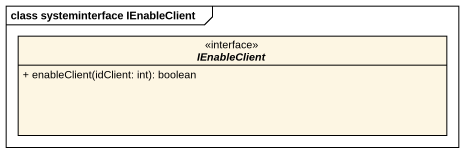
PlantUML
@startuml
mainframe class systeminterface IEnableClient
hide circle
hide empty members
skinparam classAttributeIconSize 0
interface IEnableClient {
  + enableClient(idClient: int): boolean
}
@enduml
